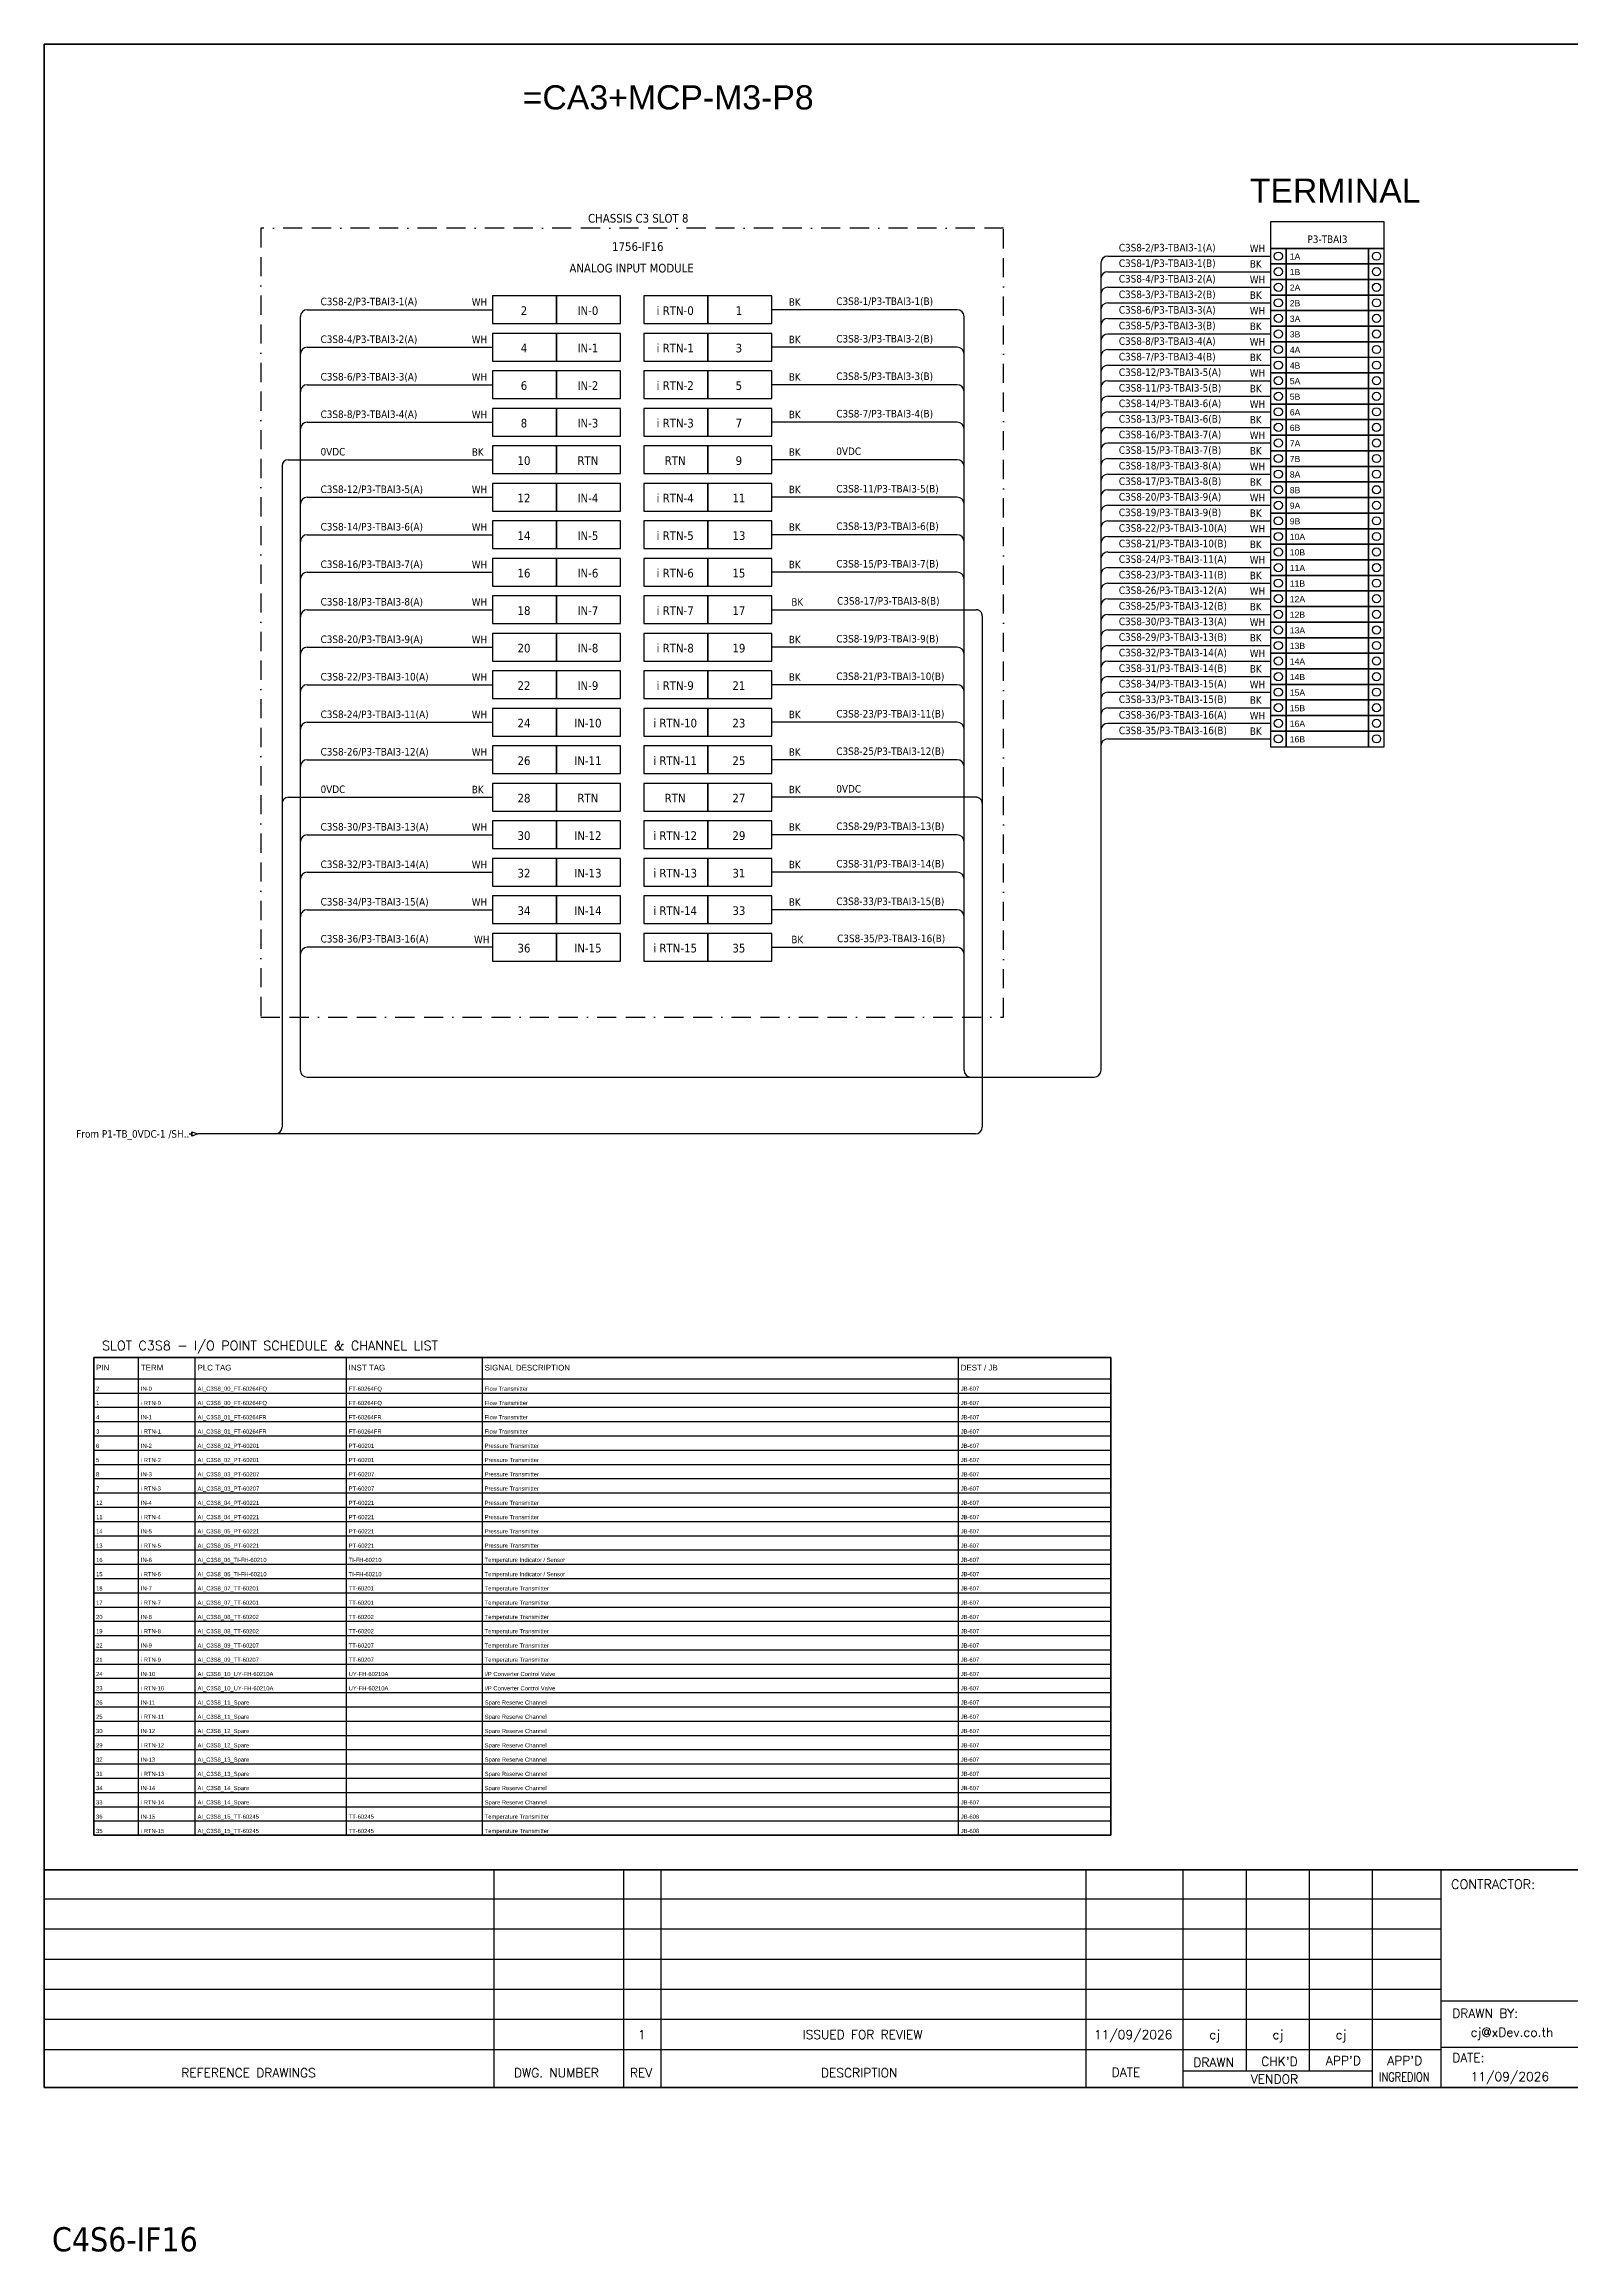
# Model space of a CAD drawing. Header units: millimetres. Extents: x 0 to 62600, y 0 to 14837.
# Drawn here: x 33546 to 35567, y 5791 to 8713 of the extents above; entities that cross this region are included whole.
import ezdxf
from ezdxf.enums import TextEntityAlignment as Align

# ---------------------------------------------------------------- set-up
doc = ezdxf.new("R2010")
doc.units = ezdxf.units.MM
doc.linetypes.add('BORDERX2', pattern=[88.9, 25.4, -12.7, 25.4, -12.7, 0, -12.7])
for name, color, linetype in [('GT_1', 9, 'Continuous'), ('HELPPOINT', 7, 'Continuous'), ('MEMBER', 7, 'Continuous'), ('VECTORS', 7, 'Continuous'), ('x01001-FrameArea', 2, 'BORDERX2')]:
    doc.layers.add(name, color=color, linetype=linetype)
doc.layers.add('IE-EQUIP', color=253, linetype='Continuous', lineweight=25)
doc.layers.add('IE-WIRE', color=7, linetype='Continuous', lineweight=25)
doc.styles.add('ROMANS', font='romans.shx', dxfattribs={"width": 0.85, "height": 25})
doc.styles.get("Standard").update_dxf_attribs({"font": 'arial.ttf'})
doc.styles.add('Tahoma', font='')
doc.styles.get('Tahoma').set_extended_font_data('Tahoma')

# ---------------------------------------------------------------- blocks, each defined once
blk = doc.blocks.new('xTermSingleLayer71')
at = {"color": 7, "ltscale": 25.4}
for points in [[(0, -537), (537, -537), (537, 0), (0, 0)], [(537, -537), (3378, -537), (3378, 0), (537, 0)], [(3378, -537), (3915, -537), (3915, 0), (3378, 0)]]:
    blk.add_lwpolyline(points, close=True, dxfattribs=at)
for centre in [(268, -268), (3647, -268)]:
    blk.add_circle(centre, 141, dxfattribs=at)
blk.add_attdef('TERMINAL_B', (661, -387), '', height=212)
blk = doc.blocks.new('xTerminal_fr_to')
at = {"layer": 'VECTORS', "color": 1, "true_color": 0xff0000}
for p, q in [((-11.3, 0), (-7.8, 0)), ((-7.8, 2.8), (0, 0)), ((-7.8, -2.8), (-7.8, 2.8)), ((-7.8, 2.8), (0, 0)), ((-7.8, 2.8), (-7.8, -2.8)), ((0, 0), (-7.8, -2.8)), ((0, 0), (-7.8, -2.8))]:
    blk.add_line(p, q, dxfattribs=at)

msp = doc.modelspace()

# ---------------------------------------------------------------- linework, layer by layer
at = {"ltscale": 25.4}
for p, q in [((34954.1, 8411.5), (35169.5, 8411.5)), ((34754.6, 8361.2), (34509.3, 8361.2)), ((34954.1, 8370.3), (35169.5, 8370.3)), ((34954.1, 8329.1), (35169.5, 8329.1)), ((34754.6, 8311.5), (34509.3, 8311.5)), ((34954.1, 8287.8), (35169.5, 8287.8)), ((34754.6, 8261.9), (34509.3, 8261.9)), ((34954.1, 8246.6), (35169.5, 8246.6)), ((34754.6, 8212.3), (34509.3, 8212.3)), ((34954.1, 8205.4), (35169.5, 8205.4)), ((33869.3, 8162.6), (34139.8, 8162.6)), ((34754.6, 8162.6), (34509.3, 8162.6)), ((34954.1, 8164.2), (35169.5, 8164.2)), ((34954.1, 8122.9), (35169.5, 8122.9)), ((34754.6, 8113), (34509.3, 8113)), ((34954.1, 8081.7), (35169.5, 8081.7)), ((34754.6, 8063.4), (34509.3, 8063.4)), ((34954.1, 8040.5), (35169.5, 8040.5)), ((34754.6, 8013.7), (34509.3, 8013.7)), ((34954.1, 7999.3), (35169.5, 7999.3)), ((34509.3, 7964.1), (34779.8, 7964.1)), ((34954.1, 7958), (35169.5, 7958)), ((34754.6, 7914.5), (34509.3, 7914.5)), ((34954.1, 7916.8), (35169.5, 7916.8)), ((34754.6, 7864.8), (34509.3, 7864.8)), ((34954.1, 7875.6), (35169.5, 7875.6)), ((34954.1, 7834.4), (35169.5, 7834.4)), ((34754.6, 7815.2), (34509.3, 7815.2)), ((34954.1, 7793.2), (35169.5, 7793.2)), ((34754.6, 7765.6), (34509.3, 7765.6)), ((33869.3, 7715.9), (34139.8, 7715.9)), ((34779.8, 7715.9), (34509.3, 7715.9)), ((34754.6, 7666.3), (34509.3, 7666.3)), ((34754.6, 7616.7), (34509.3, 7616.7)), ((34754.6, 7567.1), (34509.3, 7567.1)), ((34509.3, 7517.4), (34754.6, 7517.4))]:
    msp.add_line(p, q, dxfattribs=at)
at = {"color": 7}
for p, q in [((33671.4, 6342.2), (33671.4, 6974.3)), ((33746.4, 6342.2), (33746.4, 6974.3)), ((33946.4, 6342.2), (33946.4, 6974.3)), ((34126.4, 6342.2), (34126.4, 6974.3)), ((34756.4, 6342.2), (34756.4, 6974.3)), ((33612.1, 6946.3), (34957.9, 6946.3))]:
    msp.add_line(p, q, dxfattribs=at)
at = {"color": 8}
for p, q in [((33612.1, 6927.5), (34957.9, 6927.5)), ((33612.1, 6908.6), (34957.9, 6908.6)), ((33612.1, 6889.7), (34957.9, 6889.7)), ((33612.1, 6870.8), (34957.9, 6870.8)), ((33612.1, 6851.9), (34957.9, 6851.9)), ((33612.1, 6833.1), (34957.9, 6833.1)), ((33612.1, 6814.2), (34957.9, 6814.2)), ((33612.1, 6795.3), (34957.9, 6795.3)), ((33612.1, 6776.4), (34957.9, 6776.4)), ((33612.1, 6757.5), (34957.9, 6757.5)), ((33612.1, 6738.7), (34957.9, 6738.7)), ((33612.1, 6719.8), (34957.9, 6719.8)), ((33612.1, 6700.9), (34957.9, 6700.9)), ((33612.1, 6682), (34957.9, 6682)), ((33612.1, 6663.2), (34957.9, 6663.2)), ((33612.1, 6644.3), (34957.9, 6644.3)), ((33612.1, 6625.4), (34957.9, 6625.4)), ((33612.1, 6606.5), (34957.9, 6606.5)), ((33612.1, 6587.6), (34957.9, 6587.6)), ((33612.1, 6568.8), (34957.9, 6568.8)), ((33612.1, 6549.9), (34957.9, 6549.9)), ((33612.1, 6531), (34957.9, 6531)), ((33612.1, 6512.1), (34957.9, 6512.1)), ((33612.1, 6493.3), (34957.9, 6493.3)), ((33612.1, 6474.4), (34957.9, 6474.4)), ((33612.1, 6455.5), (34957.9, 6455.5)), ((33612.1, 6436.6), (34957.9, 6436.6)), ((33612.1, 6417.7), (34957.9, 6417.7)), ((33612.1, 6398.9), (34957.9, 6398.9)), ((33612.1, 6380), (34957.9, 6380)), ((33612.1, 6361.1), (34957.9, 6361.1))]:
    msp.add_line(p, q, dxfattribs=at)
at = {"color": 4, "ltscale": 25.4}
msp.add_lwpolyline([(35169.5, 8442.4), (35319.8, 8442.4), (35319.8, 8477.6), (35169.5, 8477.6)], close=True, dxfattribs=at)
msp.add_lwpolyline([(33612.1, 6974.3), (34957.9, 6974.3), (34957.9, 6342.2), (33612.1, 6342.2)], close=True)
at = {"color": 7}
msp.add_lwpolyline([(33612.1, 6342.2), (34957.9, 6342.2), (34957.9, 6974.3), (33612.1, 6974.3), (33612.1, 6342.2)], dxfattribs=at)
at = {"ltscale": 25.4}
for centre, radius, start, end in [((34954.1, 8402.4), 9.14, 90, 180), ((34754.6, 8352), 9.17, 0, 90), ((34954.1, 8361.1), 9.14, 90, 180), ((34954.1, 8319.9), 9.14, 90, 180), ((34754.6, 8302.4), 9.17, 0, 90), ((34954.1, 8278.7), 9.14, 90, 180), ((34754.6, 8252.7), 9.17, 0, 90), ((34954.1, 8237.5), 9.14, 90, 180), ((34754.6, 8203.1), 9.17, 0, 90), ((34954.1, 8196.3), 9.14, 90, 180), ((34754.6, 8153.5), 9.17, 0, 90), ((34954.1, 8155), 9.14, 90, 180), ((34954.1, 8113.8), 9.14, 90, 180), ((34754.6, 8103.8), 9.17, 0, 90), ((34954.1, 8072.6), 9.14, 90, 180), ((34754.6, 8054.2), 9.17, 0, 90), ((34954.1, 8031.4), 9.14, 90, 180), ((34754.6, 8004.6), 9.17, 0, 90), ((34954.1, 7990.1), 9.14, 90, 180), ((34954.1, 7948.9), 9.14, 90, 180), ((34754.6, 7905.3), 9.17, 0, 90), ((34954.1, 7907.7), 9.14, 90, 180), ((34754.6, 7855.7), 9.17, 0, 90), ((34954.1, 7866.5), 9.14, 90, 180), ((34954.1, 7825.2), 9.14, 90, 180), ((34754.6, 7806), 9.17, 0, 90), ((34954.1, 7784), 9.14, 90, 180), ((34754.6, 7756.4), 9.17, 0, 90), ((34754.6, 7657.1), 9.17, 0, 90), ((34754.6, 7607.5), 9.17, 0, 90), ((34754.6, 7557.9), 9.17, 0, 90), ((34754.6, 7508.2), 9.17, 0, 90)]:
    msp.add_arc(centre, radius, start, end, dxfattribs=at)
at = {"layer": 'GT_1', "color": 4}
for p, q in [((34141.8, 6008.4), (34141.8, 6296.6)), ((34313.7, 6008.4), (34313.7, 6296.6)), ((34362.9, 6008.4), (34362.9, 6296.6)), ((34925.5, 6008.4), (34925.5, 6296.6)), ((35053.8, 6008.4), (35053.8, 6296.6)), ((35137.4, 6030.2), (35137.4, 6296.6)), ((35220.9, 6030.3), (35220.9, 6296.6)), ((35304.2, 6008.4), (35304.2, 6296.6)), ((35395.2, 6008.4), (35395.2, 6296.6)), ((35395.2, 6257.7), (33546.4, 6257.7)), ((35395.2, 6217.9), (33546.4, 6217.9)), ((35395.2, 6178), (33546.4, 6178)), ((35395.2, 6138.1), (33546.4, 6138.1)), ((36182.2, 6122.8), (35395.2, 6122.8)), ((35395.2, 6098.2), (33546.4, 6098.2)), ((35395.1, 6058.2), (33546.4, 6058.2)), ((36182.2, 6061.3), (35395.2, 6061.3)), ((35304.2, 6030.2), (35053.8, 6030.2))]:
    msp.add_line(p, q, dxfattribs=at)
at = {"layer": 'HELPPOINT', "color": 4, "lineweight": 35}
for p, q in [((33546.4, 6008.4), (33546.4, 8712.6)), ((33546.4, 8712.6), (37439.7, 8712.6)), ((33546.4, 6008.4), (33546.4, 8712.6)), ((33546.4, 8712.6), (37439.7, 8712.6)), ((37439.7, 6008.4), (33546.4, 6008.4)), ((37439.7, 6008.4), (33546.4, 6008.4))]:
    msp.add_line(p, q, dxfattribs=at)
at = {"layer": 'IE-EQUIP', "linetype": 'Continuous', "ltscale": 25.4}
for points in [[(34139.8, 8342.8), (34224.5, 8342.8), (34224.5, 8379.5), (34139.8, 8379.5)], [(34224.5, 8342.8), (34309.1, 8342.8), (34309.1, 8379.5), (34224.5, 8379.5)], [(34340, 8342.8), (34424.6, 8342.8), (34424.6, 8379.5), (34340, 8379.5)], [(34424.6, 8342.8), (34509.3, 8342.8), (34509.3, 8379.5), (34424.6, 8379.5)], [(34139.8, 8293.2), (34224.5, 8293.2), (34224.5, 8329.9), (34139.8, 8329.9)], [(34224.5, 8293.2), (34309.1, 8293.2), (34309.1, 8329.9), (34224.5, 8329.9)], [(34340, 8293.2), (34424.6, 8293.2), (34424.6, 8329.9), (34340, 8329.9)], [(34424.6, 8293.2), (34509.3, 8293.2), (34509.3, 8329.9), (34424.6, 8329.9)], [(34139.8, 8243.6), (34224.5, 8243.6), (34224.5, 8280.3), (34139.8, 8280.3)], [(34224.5, 8243.6), (34309.1, 8243.6), (34309.1, 8280.3), (34224.5, 8280.3)], [(34340, 8243.6), (34424.6, 8243.6), (34424.6, 8280.3), (34340, 8280.3)], [(34424.6, 8243.6), (34509.3, 8243.6), (34509.3, 8280.3), (34424.6, 8280.3)], [(34139.8, 8193.9), (34224.5, 8193.9), (34224.5, 8230.6), (34139.8, 8230.6)], [(34224.5, 8193.9), (34309.1, 8193.9), (34309.1, 8230.6), (34224.5, 8230.6)], [(34340, 8193.9), (34424.6, 8193.9), (34424.6, 8230.6), (34340, 8230.6)], [(34424.6, 8193.9), (34509.3, 8193.9), (34509.3, 8230.6), (34424.6, 8230.6)], [(34139.8, 8144.3), (34224.5, 8144.3), (34224.5, 8181), (34139.8, 8181)], [(34224.5, 8144.3), (34309.1, 8144.3), (34309.1, 8181), (34224.5, 8181)], [(34340, 8144.3), (34424.6, 8144.3), (34424.6, 8181), (34340, 8181)], [(34424.6, 8144.3), (34509.3, 8144.3), (34509.3, 8181), (34424.6, 8181)], [(34139.8, 8094.7), (34224.5, 8094.7), (34224.5, 8131.4), (34139.8, 8131.4)], [(34224.5, 8094.7), (34309.1, 8094.7), (34309.1, 8131.4), (34224.5, 8131.4)], [(34340, 8094.7), (34424.6, 8094.7), (34424.6, 8131.4), (34340, 8131.4)], [(34424.6, 8094.7), (34509.3, 8094.7), (34509.3, 8131.4), (34424.6, 8131.4)], [(34139.8, 8045), (34224.5, 8045), (34224.5, 8081.7), (34139.8, 8081.7)], [(34224.5, 8045), (34309.1, 8045), (34309.1, 8081.7), (34224.5, 8081.7)], [(34340, 8045), (34424.6, 8045), (34424.6, 8081.7), (34340, 8081.7)], [(34424.6, 8045), (34509.3, 8045), (34509.3, 8081.7), (34424.6, 8081.7)], [(34139.8, 7995.4), (34224.5, 7995.4), (34224.5, 8032.1), (34139.8, 8032.1)], [(34224.5, 7995.4), (34309.1, 7995.4), (34309.1, 8032.1), (34224.5, 8032.1)], [(34340, 7995.4), (34424.6, 7995.4), (34424.6, 8032.1), (34340, 8032.1)], [(34424.6, 7995.4), (34509.3, 7995.4), (34509.3, 8032.1), (34424.6, 8032.1)], [(34139.8, 7945.8), (34224.5, 7945.8), (34224.5, 7982.5), (34139.8, 7982.5)], [(34224.5, 7945.8), (34309.1, 7945.8), (34309.1, 7982.5), (34224.5, 7982.5)], [(34340, 7945.8), (34424.6, 7945.8), (34424.6, 7982.5), (34340, 7982.5)], [(34424.6, 7945.8), (34509.3, 7945.8), (34509.3, 7982.5), (34424.6, 7982.5)], [(34139.8, 7896.1), (34224.5, 7896.1), (34224.5, 7932.8), (34139.8, 7932.8)], [(34224.5, 7896.1), (34309.1, 7896.1), (34309.1, 7932.8), (34224.5, 7932.8)], [(34340, 7896.1), (34424.6, 7896.1), (34424.6, 7932.8), (34340, 7932.8)], [(34424.6, 7896.1), (34509.3, 7896.1), (34509.3, 7932.8), (34424.6, 7932.8)], [(34139.8, 7846.5), (34224.5, 7846.5), (34224.5, 7883.2), (34139.8, 7883.2)], [(34224.5, 7846.5), (34309.1, 7846.5), (34309.1, 7883.2), (34224.5, 7883.2)], [(34340, 7846.5), (34424.6, 7846.5), (34424.6, 7883.2), (34340, 7883.2)], [(34424.6, 7846.5), (34509.3, 7846.5), (34509.3, 7883.2), (34424.6, 7883.2)], [(34139.8, 7796.9), (34224.5, 7796.9), (34224.5, 7833.6), (34139.8, 7833.6)], [(34224.5, 7796.9), (34309.1, 7796.9), (34309.1, 7833.6), (34224.5, 7833.6)], [(34340, 7796.9), (34424.6, 7796.9), (34424.6, 7833.6), (34340, 7833.6)], [(34424.6, 7796.9), (34509.3, 7796.9), (34509.3, 7833.6), (34424.6, 7833.6)], [(34139.8, 7747.2), (34224.5, 7747.2), (34224.5, 7783.9), (34139.8, 7783.9)], [(34224.5, 7747.2), (34309.1, 7747.2), (34309.1, 7783.9), (34224.5, 7783.9)], [(34340, 7747.2), (34424.6, 7747.2), (34424.6, 7783.9), (34340, 7783.9)], [(34424.6, 7747.2), (34509.3, 7747.2), (34509.3, 7783.9), (34424.6, 7783.9)], [(34139.8, 7697.6), (34224.5, 7697.6), (34224.5, 7734.3), (34139.8, 7734.3)], [(34224.5, 7697.6), (34309.1, 7697.6), (34309.1, 7734.3), (34224.5, 7734.3)], [(34340, 7697.6), (34424.6, 7697.6), (34424.6, 7734.3), (34340, 7734.3)], [(34424.6, 7697.6), (34509.3, 7697.6), (34509.3, 7734.3), (34424.6, 7734.3)], [(34139.8, 7648), (34224.5, 7648), (34224.5, 7684.7), (34139.8, 7684.7)], [(34224.5, 7648), (34309.1, 7648), (34309.1, 7684.7), (34224.5, 7684.7)], [(34340, 7648), (34424.6, 7648), (34424.6, 7684.7), (34340, 7684.7)], [(34424.6, 7648), (34509.3, 7648), (34509.3, 7684.7), (34424.6, 7684.7)], [(34139.8, 7598.3), (34224.5, 7598.3), (34224.5, 7635), (34139.8, 7635)], [(34224.5, 7598.3), (34309.1, 7598.3), (34309.1, 7635), (34224.5, 7635)], [(34340, 7598.3), (34424.6, 7598.3), (34424.6, 7635), (34340, 7635)], [(34424.6, 7598.3), (34509.3, 7598.3), (34509.3, 7635), (34424.6, 7635)], [(34139.8, 7548.7), (34224.5, 7548.7), (34224.5, 7585.4), (34139.8, 7585.4)], [(34224.5, 7548.7), (34309.1, 7548.7), (34309.1, 7585.4), (34224.5, 7585.4)], [(34340, 7548.7), (34424.6, 7548.7), (34424.6, 7585.4), (34340, 7585.4)], [(34424.6, 7548.7), (34509.3, 7548.7), (34509.3, 7585.4), (34424.6, 7585.4)], [(34139.8, 7499.1), (34224.5, 7499.1), (34224.5, 7535.8), (34139.8, 7535.8)], [(34224.5, 7499.1), (34309.1, 7499.1), (34309.1, 7535.8), (34224.5, 7535.8)], [(34340, 7499.1), (34424.6, 7499.1), (34424.6, 7535.8), (34340, 7535.8)], [(34424.6, 7499.1), (34509.3, 7499.1), (34509.3, 7535.8), (34424.6, 7535.8)]]:
    msp.add_lwpolyline(points, close=True, dxfattribs=at)
at = {"layer": 'IE-WIRE', "color": 4, "ltscale": 25.4}
for p, q in [((34945, 8423), (34945, 7354.6)), ((34954.1, 8432.1), (35169.5, 8432.1)), ((34954.1, 8390.9), (35169.5, 8390.9)), ((33894.6, 8361.2), (34139.8, 8361.2)), ((33885.4, 8352), (33885.4, 7354.6)), ((34763.7, 8352), (34763.7, 7354.6)), ((34954.1, 8349.7), (35169.5, 8349.7)), ((33894.6, 8311.5), (34139.8, 8311.5)), ((34954.1, 8308.4), (35169.5, 8308.4)), ((33894.6, 8261.9), (34139.8, 8261.9)), ((34954.1, 8267.2), (35169.5, 8267.2)), ((33894.6, 8212.3), (34139.8, 8212.3)), ((34954.1, 8226), (35169.5, 8226)), ((34954.1, 8184.8), (35169.5, 8184.8)), ((34954.1, 8143.6), (35169.5, 8143.6)), ((33894.6, 8113), (34139.8, 8113)), ((34954.1, 8102.3), (35169.5, 8102.3)), ((33894.6, 8063.4), (34139.8, 8063.4)), ((34954.1, 8061.1), (35169.5, 8061.1)), ((33894.6, 8013.7), (34139.8, 8013.7)), ((34954.1, 8019.9), (35169.5, 8019.9)), ((34954.1, 7978.7), (35169.5, 7978.7)), ((33894.6, 7964.1), (34139.8, 7964.1)), ((34954.1, 7937.4), (35169.5, 7937.4)), ((33894.6, 7914.5), (34139.8, 7914.5)), ((34954.1, 7896.2), (35169.5, 7896.2)), ((33894.6, 7864.8), (34139.8, 7864.8)), ((34954.1, 7855), (35169.5, 7855)), ((33894.6, 7815.2), (34139.8, 7815.2)), ((34954.1, 7813.8), (35169.5, 7813.8)), ((33894.6, 7765.6), (34139.8, 7765.6)), ((33894.6, 7666.3), (34139.8, 7666.3)), ((33894.6, 7616.7), (34139.8, 7616.7)), ((33894.6, 7567.1), (34139.8, 7567.1)), ((34139.8, 7517.4), (33894.6, 7517.4))]:
    msp.add_line(p, q, dxfattribs=at)
at = {"layer": 'IE-WIRE', "color": 7, "ltscale": 25.4}
for p, q in [((33861.3, 8154.6), (33861.3, 7279.4)), ((34787.8, 7956.1), (34787.8, 7279.4)), ((34778.9, 7270.4), (33749.8, 7270.4))]:
    msp.add_line(p, q, dxfattribs=at)
at = {"layer": 'IE-WIRE', "color": 4}
msp.add_line((33894.5, 7345.4), (34935.9, 7345.4), dxfattribs=at)
at = {"layer": 'IE-WIRE', "color": 4, "ltscale": 25.4}
for centre, radius in [((34954.1, 8423), 9.14), ((34954.1, 8381.8), 9.14), ((33894.6, 8352), 9.17), ((34954.1, 8340.5), 9.14), ((33894.6, 8302.4), 9.17), ((34954.1, 8299.3), 9.14), ((33894.6, 8252.7), 9.17), ((34954.1, 8258.1), 9.14), ((33894.6, 8203.1), 9.17), ((34954.1, 8216.9), 9.14), ((34954.1, 8175.6), 9.14), ((34954.1, 8134.4), 9.14), ((33894.6, 8103.8), 9.17), ((34954.1, 8093.2), 9.14), ((33894.6, 8054.2), 9.17), ((34954.1, 8052), 9.14), ((33894.6, 8004.6), 9.17), ((34954.1, 8010.7), 9.14), ((34954.1, 7969.5), 9.14), ((33894.6, 7954.9), 9.17), ((34954.1, 7928.3), 9.14), ((33894.6, 7905.3), 9.17), ((34954.1, 7887.1), 9.14), ((33894.6, 7855.7), 9.17), ((34954.1, 7845.9), 9.14), ((33894.6, 7806), 9.17), ((34954.1, 7804.6), 9.14), ((33894.6, 7756.4), 9.17), ((33894.6, 7657.1), 9.17), ((33894.6, 7607.5), 9.17), ((33894.6, 7557.9), 9.17), ((33894.6, 7508.2), 9.17)]:
    msp.add_arc(centre, radius, 90, 180, dxfattribs=at)
at = {"layer": 'IE-WIRE', "ltscale": 25.4}
for centre in [(33869.3, 8154.6), (33869.3, 7707.9)]:
    msp.add_arc(centre, 8, 90, 180, dxfattribs=at)
at = {"layer": 'IE-WIRE', "color": 4}
for centre, start, end in [((33894.5, 7354.6), 180, 270), ((34772.9, 7354.6), 180, 270), ((34935.9, 7354.6), 270, 0)]:
    msp.add_arc(centre, 9.14, start, end, dxfattribs=at)
at = {"layer": 'IE-WIRE', "color": 7, "ltscale": 25.4}
for centre in [(33852.3, 7279.4), (34778.9, 7279.4), (34778.9, 7279.4)]:
    msp.add_arc(centre, 8.96, 270, 0, dxfattribs=at)
at = {"layer": 'MEMBER', "color": 4, "lineweight": 35}
msp.add_line((33546.4, 6296.6), (37439.7, 6296.6), dxfattribs=at)
msp.add_line((33546.4, 6296.6), (37439.7, 6296.6), dxfattribs=at)
at = {"layer": 'x01001-FrameArea'}
msp.add_lwpolyline([(33833.1, 7425.1), (34816.1, 7425.1), (34816.1, 8468.9), (33833.1, 8468.9)], close=True, dxfattribs=at)
at = {"layer": 'x01001-FrameArea', "ltscale": 25.4}
for centre in [(34779.8, 7956.1), (34779.8, 7707.9)]:
    msp.add_arc(centre, 8, 0, 90, dxfattribs=at)

# ---------------------------------------------------------------- block references
at = {"xscale": 0.0384, "yscale": 0.0384, "zscale": 0.0384}
for p, values in [((35169.5, 8442.4), {'TERMINAL_B': '1A'}), ((35169.5, 8421.8), {'TERMINAL_B': '1B'}), ((35169.5, 8401.2), {'TERMINAL_B': '2A'}), ((35169.5, 8380.6), {'TERMINAL_B': '2B'}), ((35169.5, 8360), {'TERMINAL_B': '3A'}), ((35169.5, 8339.4), {'TERMINAL_B': '3B'}), ((35169.5, 8318.8), {'TERMINAL_B': '4A'}), ((35169.5, 8298.1), {'TERMINAL_B': '4B'}), ((35169.5, 8277.5), {'TERMINAL_B': '5A'}), ((35169.5, 8256.9), {'TERMINAL_B': '5B'}), ((35169.5, 8236.3), {'TERMINAL_B': '6A'}), ((35169.5, 8215.7), {'TERMINAL_B': '6B'}), ((35169.5, 8195.1), {'TERMINAL_B': '7A'}), ((35169.5, 8174.5), {'TERMINAL_B': '7B'}), ((35169.5, 8153.9), {'TERMINAL_B': '8A'}), ((35169.5, 8133.2), {'TERMINAL_B': '8B'}), ((35169.5, 8112.6), {'TERMINAL_B': '9A'}), ((35169.5, 8092), {'TERMINAL_B': '9B'}), ((35169.5, 8071.4), {'TERMINAL_B': '10A'}), ((35169.5, 8050.8), {'TERMINAL_B': '10B'}), ((35169.5, 8030.2), {'TERMINAL_B': '11A'}), ((35169.5, 8009.6), {'TERMINAL_B': '11B'}), ((35169.5, 7989), {'TERMINAL_B': '12A'}), ((35169.5, 7968.4), {'TERMINAL_B': '12B'}), ((35169.5, 7947.7), {'TERMINAL_B': '13A'}), ((35169.5, 7927.1), {'TERMINAL_B': '13B'}), ((35169.5, 7906.5), {'TERMINAL_B': '14A'}), ((35169.5, 7885.9), {'TERMINAL_B': '14B'}), ((35169.5, 7865.3), {'TERMINAL_B': '15A'}), ((35169.5, 7844.7), {'TERMINAL_B': '15B'}), ((35169.5, 7824.1), {'TERMINAL_B': '16A'}), ((35169.5, 7803.5), {'TERMINAL_B': '16B'})]:
    msp.add_blockref('xTermSingleLayer71', p, dxfattribs=at).add_auto_attribs(values)
msp.add_blockref('xTerminal_fr_to', (33749.8, 7270.4))

# ---------------------------------------------------------------- texts
at = {"color": 2}
for s, p in [('=CA3+MCP-M3-P8', (34179.7, 8626.2)), ('TERMINAL', (35141.9, 8502.8))]:
    msp.add_text(s, height=32, dxfattribs=at).set_placement(p)
at = {"color": 2, "style": 'Tahoma'}
for s, height, p in [('CHASSIS C3 SLOT 8', 11.441, (34332.6, 8482.2)), ('1756-IF16', 11.44, (34332, 8444.8)), ('ANALOG INPUT MODULE', 11.441, (34323.8, 8416.2)), ('2', 11.4, (34181.4, 8360)), ('IN-0', 11.44, (34266, 8360)), ('i RTN-0', 11.44, (34381.5, 8360)), ('1', 11.4, (34465.8, 8360)), ('4', 11.4, (34181.4, 8310.4)), ('IN-1', 11.44, (34266, 8310.4)), ('i RTN-1', 11.44, (34381.5, 8310.4)), ('3', 11.4, (34465.8, 8310.4)), ('6', 11.4, (34181.4, 8260.8)), ('IN-2', 11.44, (34266, 8260.8)), ('i RTN-2', 11.44, (34381.5, 8260.8)), ('5', 11.4, (34465.8, 8260.8)), ('8', 11.4, (34181.4, 8211.1)), ('IN-3', 11.44, (34266, 8211.1)), ('i RTN-3', 11.44, (34381.5, 8211.1)), ('7', 11.4, (34465.8, 8211.1)), ('10', 11.44, (34181.4, 8161.5)), ('RTN', 11.44, (34266, 8161.5)), ('RTN', 11.44, (34381.5, 8161.5)), ('9', 11.4, (34465.8, 8161.5)), ('12', 11.44, (34181.4, 8111.9)), ('IN-4', 11.44, (34266, 8111.9)), ('i RTN-4', 11.44, (34381.5, 8111.9)), ('11', 11.44, (34465.8, 8111.9)), ('14', 11.44, (34181.4, 8062.2)), ('IN-5', 11.44, (34266, 8062.2)), ('i RTN-5', 11.44, (34381.5, 8062.2)), ('13', 11.44, (34465.8, 8062.2)), ('16', 11.44, (34181.4, 8012.6)), ('IN-6', 11.44, (34266, 8012.6)), ('i RTN-6', 11.44, (34381.5, 8012.6)), ('15', 11.44, (34465.8, 8012.6)), ('18', 11.44, (34181.4, 7963)), ('IN-7', 11.44, (34266, 7963)), ('i RTN-7', 11.44, (34381.5, 7963)), ('17', 11.44, (34465.8, 7963)), ('20', 11.44, (34181.4, 7913.3)), ('IN-8', 11.44, (34266, 7913.3)), ('i RTN-8', 11.44, (34381.5, 7913.3)), ('19', 11.44, (34465.8, 7913.3)), ('22', 11.44, (34181.4, 7863.7)), ('IN-9', 11.44, (34266, 7863.7)), ('i RTN-9', 11.44, (34381.5, 7863.7)), ('21', 11.44, (34465.8, 7863.7)), ('24', 11.44, (34181.4, 7814.1)), ('IN-10', 11.44, (34266, 7814.1)), ('i RTN-10', 11.44, (34381.5, 7814.1)), ('23', 11.44, (34465.8, 7814.1)), ('26', 11.44, (34181.4, 7764.4)), ('IN-11', 11.44, (34266, 7764.4)), ('i RTN-11', 11.44, (34381.5, 7764.4)), ('25', 11.44, (34465.8, 7764.4)), ('28', 11.44, (34181.4, 7714.8)), ('RTN', 11.44, (34266, 7714.8)), ('RTN', 11.44, (34381.5, 7714.8)), ('27', 11.44, (34465.8, 7714.8)), ('30', 11.44, (34181.4, 7665.2)), ('IN-12', 11.44, (34266, 7665.2)), ('i RTN-12', 11.44, (34381.5, 7665.2)), ('29', 11.44, (34465.8, 7665.2)), ('32', 11.44, (34181.4, 7615.5)), ('IN-13', 11.44, (34266, 7615.5)), ('i RTN-13', 11.44, (34381.5, 7615.5)), ('31', 11.44, (34465.8, 7615.5)), ('34', 11.44, (34181.4, 7565.9)), ('IN-14', 11.44, (34266, 7565.9)), ('i RTN-14', 11.44, (34381.5, 7565.9)), ('33', 11.44, (34465.8, 7565.9)), ('36', 11.44, (34181.4, 7516.3)), ('IN-15', 11.44, (34266, 7516.3)), ('i RTN-15', 11.44, (34381.5, 7516.3)), ('35', 11.44, (34465.8, 7516.3))]:
    msp.add_text(s, height=height, dxfattribs=at).set_placement(p, align=Align.MIDDLE_CENTER)
at = {"color": 4, "style": 'Tahoma'}
for s, height, p in [('C3S8-2/P3-TBAI3-1(A)', 9.949, (34968.6, 8438.4)), ('WH', 9.95, (35141.9, 8437.4)), ('C3S8-4/P3-TBAI3-2(A)', 9.949, (34968.6, 8397.2)), ('WH', 9.95, (35141.9, 8396.1)), ('C3S8-2/P3-TBAI3-1(A)', 9.949, (33912.2, 8367.1)), ('WH', 9.95, (34112.3, 8366.4)), ('C3S8-6/P3-TBAI3-3(A)', 9.949, (34968.6, 8356)), ('WH', 9.95, (35141.9, 8354.9)), ('C3S8-4/P3-TBAI3-2(A)', 9.949, (33912.2, 8317.2)), ('WH', 9.95, (34112.3, 8316.8)), ('C3S8-8/P3-TBAI3-4(A)', 9.949, (34968.6, 8314.7)), ('WH', 9.95, (35141.9, 8313.7)), ('C3S8-6/P3-TBAI3-3(A)', 9.949, (33912.2, 8267.5)), ('WH', 9.95, (34112.3, 8267.2)), ('C3S8-12/P3-TBAI3-5(A)', 9.949, (34968.6, 8273.5)), ('WH', 9.95, (35141.9, 8272.5)), ('C3S8-14/P3-TBAI3-6(A)', 9.949, (34968.6, 8232.3)), ('WH', 9.95, (35141.9, 8231.3)), ('C3S8-8/P3-TBAI3-4(A)', 9.949, (33912.2, 8217.9)), ('WH', 9.95, (34112.3, 8217.5)), ('C3S8-16/P3-TBAI3-7(A)', 9.949, (34968.6, 8191.1)), ('WH', 9.95, (35141.9, 8190)), ('C3S8-18/P3-TBAI3-8(A)', 9.949, (34968.6, 8149.8)), ('WH', 9.95, (35141.9, 8148.8)), ('C3S8-12/P3-TBAI3-5(A)', 9.949, (33912.2, 8118.6)), ('WH', 9.95, (34112.3, 8118.3)), ('C3S8-20/P3-TBAI3-9(A)', 9.949, (34968.6, 8108.6)), ('WH', 9.95, (35141.9, 8107.6)), ('C3S8-14/P3-TBAI3-6(A)', 9.949, (33912.2, 8069)), ('WH', 9.95, (34112.3, 8068.6)), ('C3S8-22/P3-TBAI3-10(A)', 9.949, (34968.6, 8067.4)), ('WH', 9.95, (35141.9, 8066.4)), ('C3S8-24/P3-TBAI3-11(A)', 9.949, (34968.6, 8026.2)), ('WH', 9.95, (35141.9, 8025.1)), ('C3S8-16/P3-TBAI3-7(A)', 9.949, (33912.2, 8019.4)), ('WH', 9.95, (34112.3, 8019)), ('C3S8-18/P3-TBAI3-8(A)', 9.949, (33912.2, 7969.7)), ('WH', 9.95, (34112.3, 7969.4)), ('C3S8-26/P3-TBAI3-12(A)', 9.949, (34968.6, 7984.9)), ('WH', 9.95, (35141.9, 7983.9)), ('C3S8-30/P3-TBAI3-13(A)', 9.949, (34968.6, 7943.7)), ('WH', 9.95, (35141.9, 7942.7)), ('C3S8-20/P3-TBAI3-9(A)', 9.949, (33912.2, 7920.1)), ('WH', 9.95, (34112.3, 7919.7)), ('C3S8-32/P3-TBAI3-14(A)', 9.949, (34968.6, 7902.5)), ('WH', 9.95, (35141.9, 7901.5)), ('C3S8-22/P3-TBAI3-10(A)', 9.949, (33912.2, 7870.5)), ('WH', 9.95, (34112.3, 7870.1)), ('C3S8-34/P3-TBAI3-15(A)', 9.949, (34968.6, 7861.3)), ('WH', 9.95, (35141.9, 7860.2)), ('C3S8-24/P3-TBAI3-11(A)', 9.949, (33912.2, 7820.8)), ('WH', 9.95, (34112.3, 7820.5)), ('C3S8-36/P3-TBAI3-16(A)', 9.949, (34968.6, 7820.1)), ('WH', 9.95, (35141.9, 7819)), ('C3S8-26/P3-TBAI3-12(A)', 9.949, (33912.2, 7771.2)), ('WH', 9.95, (34112.3, 7770.8)), ('C3S8-30/P3-TBAI3-13(A)', 9.949, (33912.2, 7671.9)), ('WH', 9.95, (34112.3, 7671.6)), ('C3S8-32/P3-TBAI3-14(A)', 9.949, (33912.2, 7622.3)), ('WH', 9.95, (34112.3, 7621.9)), ('C3S8-34/P3-TBAI3-15(A)', 9.949, (33912.2, 7572.7)), ('WH', 9.95, (34112.3, 7572.3)), ('C3S8-36/P3-TBAI3-16(A)', 9.949, (33912.2, 7523.7)), ('WH', 9.95, (34115.3, 7522.7))]:
    msp.add_text(s, height=height, dxfattribs=at).set_placement(p)
msp.add_text('P3-TBAI3', height=9.95, dxfattribs=at).set_placement((35244.7, 8454.5), align=Align.MIDDLE_CENTER)
at = {"style": 'Tahoma'}
for s, height, p in [('C3S8-1/P3-TBAI3-1(B)', 9.949, (34968.6, 8417.8)), ('BK', 9.95, (35141.9, 8416.8)), ('C3S8-3/P3-TBAI3-2(B)', 9.949, (34968.6, 8376.6)), ('BK', 9.95, (35141.9, 8375.5)), ('BK', 9.95, (34531.8, 8366.4)), ('C3S8-1/P3-TBAI3-1(B)', 9.949, (34594.7, 8367.5)), ('C3S8-3/P3-TBAI3-2(B)', 9.949, (34594.7, 8317.8)), ('C3S8-5/P3-TBAI3-3(B)', 9.949, (34968.6, 8335.3)), ('BK', 9.95, (35141.9, 8334.3)), ('BK', 9.95, (34531.8, 8316.8)), ('C3S8-7/P3-TBAI3-4(B)', 9.949, (34968.6, 8294.1)), ('BK', 9.95, (35141.9, 8293.1)), ('BK', 9.95, (34531.8, 8267.2)), ('C3S8-5/P3-TBAI3-3(B)', 9.949, (34594.7, 8268.2)), ('C3S8-11/P3-TBAI3-5(B)', 9.949, (34968.6, 8252.9)), ('BK', 9.95, (35141.9, 8251.9)), ('BK', 9.95, (34531.8, 8217.5)), ('C3S8-7/P3-TBAI3-4(B)', 9.949, (34594.7, 8218.6)), ('C3S8-13/P3-TBAI3-6(B)', 9.949, (34968.6, 8211.7)), ('BK', 9.95, (35141.9, 8210.6)), ('0VDC', 9.95, (33912.2, 8168.3)), ('BK', 9.95, (34112.3, 8167.9)), ('BK', 9.95, (34531.8, 8167.9)), ('0VDC', 9.95, (34594.7, 8168.9)), ('C3S8-15/P3-TBAI3-7(B)', 9.949, (34968.6, 8170.5)), ('BK', 9.95, (35141.9, 8169.4)), ('BK', 9.95, (34531.8, 8118.3)), ('C3S8-11/P3-TBAI3-5(B)', 9.949, (34594.7, 8119.3)), ('C3S8-17/P3-TBAI3-8(B)', 9.949, (34968.6, 8129.2)), ('BK', 9.95, (35141.9, 8128.2)), ('C3S8-19/P3-TBAI3-9(B)', 9.949, (34968.6, 8088)), ('BK', 9.95, (35141.9, 8087)), ('BK', 9.95, (34531.8, 8068.6)), ('C3S8-13/P3-TBAI3-6(B)', 9.949, (34594.7, 8069.7)), ('C3S8-21/P3-TBAI3-10(B)', 9.949, (34968.6, 8046.8)), ('BK', 9.95, (35141.9, 8045.7)), ('BK', 9.95, (34531.8, 8019)), ('C3S8-15/P3-TBAI3-7(B)', 9.949, (34594.7, 8020)), ('C3S8-23/P3-TBAI3-11(B)', 9.949, (34968.6, 8005.6)), ('BK', 9.95, (35141.9, 8004.5)), ('BK', 9.95, (34535.2, 7969.4)), ('C3S8-17/P3-TBAI3-8(B)', 9.949, (34595.8, 7970.9)), ('C3S8-25/P3-TBAI3-12(B)', 9.949, (34968.6, 7964.3)), ('BK', 9.95, (35141.9, 7963.3)), ('BK', 9.95, (34531.8, 7919.7)), ('C3S8-19/P3-TBAI3-9(B)', 9.949, (34594.7, 7920.8)), ('C3S8-29/P3-TBAI3-13(B)', 9.949, (34968.6, 7923.1)), ('BK', 9.95, (35141.9, 7922.1)), ('C3S8-31/P3-TBAI3-14(B)', 9.949, (34968.6, 7881.9)), ('BK', 9.95, (35141.9, 7880.9)), ('BK', 9.95, (34531.8, 7870.1)), ('C3S8-21/P3-TBAI3-10(B)', 9.949, (34594.7, 7871.1)), ('BK', 9.95, (34531.8, 7820.5)), ('C3S8-23/P3-TBAI3-11(B)', 9.949, (34594.7, 7821.5)), ('C3S8-33/P3-TBAI3-15(B)', 9.949, (34968.6, 7840.7)), ('BK', 9.95, (35141.9, 7839.6)), ('C3S8-35/P3-TBAI3-16(B)', 9.949, (34968.6, 7799.4)), ('BK', 9.95, (35141.9, 7798.4)), ('BK', 9.95, (34531.8, 7770.8)), ('C3S8-25/P3-TBAI3-12(B)', 9.949, (34594.7, 7771.9)), ('0VDC', 9.95, (33912.2, 7721.6)), ('BK', 9.95, (34112.3, 7721.2)), ('BK', 9.95, (34531.8, 7721.2)), ('0VDC', 9.95, (34594.7, 7722.2)), ('BK', 9.95, (34531.8, 7671.6)), ('C3S8-29/P3-TBAI3-13(B)', 9.949, (34594.7, 7672.6)), ('BK', 9.95, (34531.8, 7621.9)), ('C3S8-31/P3-TBAI3-14(B)', 9.949, (34594.7, 7623)), ('BK', 9.95, (34531.8, 7572.3)), ('C3S8-33/P3-TBAI3-15(B)', 9.949, (34594.7, 7573.3)), ('BK', 9.95, (34535.2, 7522.7)), ('C3S8-35/P3-TBAI3-16(B)', 9.949, (34595.8, 7524.2))]:
    msp.add_text(s, height=height, dxfattribs=at).set_placement(p)
at = {"color": 7, "style": 'Tahoma'}
msp.add_text('From P1-TB_0VDC-1 /SH..', height=9.949, dxfattribs=at).set_placement((33738.5, 7270.4), align=Align.MIDDLE_RIGHT)
at = {"color": 3}
for s, p in [('PIN', (33615.1, 6957.3)), ('TERM', (33674.4, 6957.3)), ('PLC TAG', (33749.4, 6957.3)), ('INST TAG', (33949.4, 6957.3)), ('SIGNAL DESCRIPTION', (34129.4, 6957.3)), ('DEST / JB', (34759.4, 6957.3))]:
    msp.add_text(s, height=7.5, dxfattribs=at).set_placement(p)
at = {"color": 7}
for s, p in [('2', (33615.1, 6930.5)), ('IN-0', (33674.4, 6930.5)), ('AI_C3S8_00_FT-60264FQ', (33749.4, 6930.5)), ('FT-60264FQ', (33949.4, 6930.5)), ('Flow Transmitter', (34129.4, 6930.5)), ('JB-607', (34759.4, 6930.5)), ('4', (33615.1, 6892.7)), ('1', (33615.1, 6911.6)), ('i RTN-0', (33674.4, 6911.6)), ('IN-1', (33674.4, 6892.7)), ('AI_C3S8_00_FT-60264FQ', (33749.4, 6911.6)), ('AI_C3S8_01_FT-60264FR', (33749.4, 6892.7)), ('FT-60264FQ', (33949.4, 6911.6)), ('FT-60264FR', (33949.4, 6892.7)), ('Flow Transmitter', (34129.4, 6911.6)), ('Flow Transmitter', (34129.4, 6892.7)), ('JB-607', (34759.4, 6911.6)), ('JB-607', (34759.4, 6892.7)), ('3', (33615.1, 6873.8)), ('i RTN-1', (33674.4, 6873.8)), ('AI_C3S8_01_FT-60264FR', (33749.4, 6873.8)), ('FT-60264FR', (33949.4, 6873.8)), ('Flow Transmitter', (34129.4, 6873.8)), ('JB-607', (34759.4, 6873.8)), ('5', (33615.1, 6836.1)), ('6', (33615.1, 6854.9)), ('i RTN-2', (33674.4, 6836.1)), ('IN-2', (33674.4, 6854.9)), ('AI_C3S8_02_PT-60201', (33749.4, 6854.9)), ('AI_C3S8_02_PT-60201', (33749.4, 6836.1)), ('PT-60201', (33949.4, 6854.9)), ('PT-60201', (33949.4, 6836.1)), ('Pressure Transmitter', (34129.4, 6854.9)), ('Pressure Transmitter', (34129.4, 6836.1)), ('JB-607', (34759.4, 6854.9)), ('JB-607', (34759.4, 6836.1)), ('8', (33615.1, 6817.2)), ('IN-3', (33674.4, 6817.2)), ('AI_C3S8_03_PT-60207', (33749.4, 6817.2)), ('PT-60207', (33949.4, 6817.2)), ('Pressure Transmitter', (34129.4, 6817.2)), ('JB-607', (34759.4, 6817.2)), ('7', (33615.1, 6798.3)), ('12', (33615.1, 6779.4)), ('i RTN-3', (33674.4, 6798.3)), ('IN-4', (33674.4, 6779.4)), ('AI_C3S8_03_PT-60207', (33749.4, 6798.3)), ('AI_C3S8_04_PT-60221', (33749.4, 6779.4)), ('PT-60207', (33949.4, 6798.3)), ('PT-60221', (33949.4, 6779.4)), ('Pressure Transmitter', (34129.4, 6798.3)), ('Pressure Transmitter', (34129.4, 6779.4)), ('JB-607', (34759.4, 6798.3)), ('JB-607', (34759.4, 6779.4)), ('11', (33615.1, 6760.5)), ('i RTN-4', (33674.4, 6760.5)), ('AI_C3S8_04_PT-60221', (33749.4, 6760.5)), ('PT-60221', (33949.4, 6760.5)), ('Pressure Transmitter', (34129.4, 6760.5)), ('JB-607', (34759.4, 6760.5)), ('14', (33615.1, 6741.7)), ('13', (33615.1, 6722.8)), ('i RTN-5', (33674.4, 6722.8)), ('IN-5', (33674.4, 6741.7)), ('AI_C3S8_05_PT-60221', (33749.4, 6741.7)), ('AI_C3S8_05_PT-60221', (33749.4, 6722.8)), ('PT-60221', (33949.4, 6741.7)), ('PT-60221', (33949.4, 6722.8)), ('Pressure Transmitter', (34129.4, 6741.7)), ('Pressure Transmitter', (34129.4, 6722.8)), ('JB-607', (34759.4, 6741.7)), ('JB-607', (34759.4, 6722.8)), ('16', (33615.1, 6703.9)), ('IN-6', (33674.4, 6703.9)), ('AI_C3S8_06_TI-FH-60210', (33749.4, 6703.9)), ('TI-FH-60210', (33949.4, 6703.9)), ('Temperature Indicator / Sensor', (34129.4, 6703.9)), ('JB-607', (34759.4, 6703.9)), ('15', (33615.1, 6685)), ('18', (33615.1, 6666.2)), ('i RTN-6', (33674.4, 6685)), ('IN-7', (33674.4, 6666.2)), ('AI_C3S8_06_TI-FH-60210', (33749.4, 6685)), ('AI_C3S8_07_TT-60201', (33749.4, 6666.2)), ('TI-FH-60210', (33949.4, 6685)), ('TT-60201', (33949.4, 6666.2)), ('Temperature Indicator / Sensor', (34129.4, 6685)), ('Temperature Transmitter', (34129.4, 6666.2)), ('JB-607', (34759.4, 6685)), ('JB-607', (34759.4, 6666.2)), ('20', (33615.1, 6628.4)), ('17', (33615.1, 6647.3)), ('i RTN-7', (33674.4, 6647.3)), ('IN-8', (33674.4, 6628.4)), ('AI_C3S8_07_TT-60201', (33749.4, 6647.3)), ('AI_C3S8_08_TT-60202', (33749.4, 6628.4)), ('TT-60201', (33949.4, 6647.3)), ('TT-60202', (33949.4, 6628.4)), ('Temperature Transmitter', (34129.4, 6647.3)), ('Temperature Transmitter', (34129.4, 6628.4)), ('JB-607', (34759.4, 6647.3)), ('JB-607', (34759.4, 6628.4)), ('19', (33615.1, 6609.5)), ('i RTN-8', (33674.4, 6609.5)), ('AI_C3S8_08_TT-60202', (33749.4, 6609.5)), ('TT-60202', (33949.4, 6609.5)), ('Temperature Transmitter', (34129.4, 6609.5)), ('JB-607', (34759.4, 6609.5)), ('22', (33615.1, 6590.6)), ('21', (33615.1, 6571.8)), ('i RTN-9', (33674.4, 6571.8)), ('IN-9', (33674.4, 6590.6)), ('AI_C3S8_09_TT-60207', (33749.4, 6590.6)), ('AI_C3S8_09_TT-60207', (33749.4, 6571.8)), ('TT-60207', (33949.4, 6590.6)), ('TT-60207', (33949.4, 6571.8)), ('Temperature Transmitter', (34129.4, 6590.6)), ('Temperature Transmitter', (34129.4, 6571.8)), ('JB-607', (34759.4, 6590.6)), ('JB-607', (34759.4, 6571.8)), ('24', (33615.1, 6552.9)), ('IN-10', (33674.4, 6552.9)), ('AI_C3S8_10_UY-FH-60210A', (33749.4, 6552.9)), ('UY-FH-60210A', (33949.4, 6552.9)), ('I/P Converter Control Valve', (34129.4, 6552.9)), ('JB-607', (34759.4, 6552.9)), ('23', (33615.1, 6534)), ('26', (33615.1, 6515.1)), ('i RTN-10', (33674.4, 6534)), ('IN-11', (33674.4, 6515.1)), ('AI_C3S8_10_UY-FH-60210A', (33749.4, 6534)), ('AI_C3S8_11_Spare', (33749.4, 6515.1)), ('UY-FH-60210A', (33949.4, 6534)), ('Spare Reserve Channel', (34129.4, 6515.1)), ('I/P Converter Control Valve', (34129.4, 6534)), ('JB-607', (34759.4, 6534)), ('JB-607', (34759.4, 6515.1)), ('25', (33615.1, 6496.3)), ('i RTN-11', (33674.4, 6496.3)), ('AI_C3S8_11_Spare', (33749.4, 6496.3)), ('Spare Reserve Channel', (34129.4, 6496.3)), ('JB-607', (34759.4, 6496.3)), ('30', (33615.1, 6477.4)), ('29', (33615.1, 6458.5)), ('i RTN-12', (33674.4, 6458.5)), ('IN-12', (33674.4, 6477.4)), ('AI_C3S8_12_Spare', (33749.4, 6477.4)), ('AI_C3S8_12_Spare', (33749.4, 6458.5)), ('Spare Reserve Channel', (34129.4, 6477.4)), ('Spare Reserve Channel', (34129.4, 6458.5)), ('JB-607', (34759.4, 6477.4)), ('JB-607', (34759.4, 6458.5)), ('32', (33615.1, 6439.6)), ('IN-13', (33674.4, 6439.6)), ('AI_C3S8_13_Spare', (33749.4, 6439.6)), ('Spare Reserve Channel', (34129.4, 6439.6)), ('JB-607', (34759.4, 6439.6)), ('31', (33615.1, 6420.7)), ('34', (33615.1, 6401.9)), ('i RTN-13', (33674.4, 6420.7)), ('IN-14', (33674.4, 6401.9)), ('AI_C3S8_13_Spare', (33749.4, 6420.7)), ('AI_C3S8_14_Spare', (33749.4, 6401.9)), ('Spare Reserve Channel', (34129.4, 6420.7)), ('Spare Reserve Channel', (34129.4, 6401.9)), ('JB-607', (34759.4, 6420.7)), ('JB-607', (34759.4, 6401.9)), ('33', (33615.1, 6383)), ('36', (33615.1, 6364.1)), ('i RTN-14', (33674.4, 6383)), ('IN-15', (33674.4, 6364.1)), ('AI_C3S8_14_Spare', (33749.4, 6383)), ('AI_C3S8_15_TT-60245', (33749.4, 6364.1)), ('TT-60245', (33949.4, 6364.1)), ('Temperature Transmitter', (34129.4, 6364.1)), ('Spare Reserve Channel', (34129.4, 6383)), ('JB-607', (34759.4, 6383)), ('JB-608', (34759.4, 6364.1)), ('35', (33615.1, 6345.2)), ('i RTN-15', (33674.4, 6345.2)), ('AI_C3S8_15_TT-60245', (33749.4, 6345.2)), ('TT-60245', (33949.4, 6345.2)), ('Temperature Transmitter', (34129.4, 6345.2)), ('JB-608', (34759.4, 6345.2))]:
    msp.add_text(s, height=5.5, dxfattribs=at).set_placement(p)
at = {"color": 2, "style": 'Tahoma'}
msp.add_text('C4S6-IF16', height=32, dxfattribs=at).set_placement((33556.8, 5791.5))
at = {"layer": 'MEMBER', "color": 4, "ltscale": 0.8, "style": 'ROMANS'}
for s, height, p in [('SLOT C3S8 - I/O POINT SCHEDULE & CHANNEL LIST', 12.35, (33623, 6984)), ('CONTRACTOR:', 12.35, (35408.3, 6271.2)), ('DRAWN BY:', 11.88, (35409.8, 6100.6)), ('cj@xDev.co.th', 11.875, (35434.2, 6075.6)), ("CHK'D", 11.88, (35157, 6036.9)), ("APP'D", 11.88, (35242.6, 6038.1)), ("APP'D", 11.88, (35323.8, 6038.1)), ('DATE:', 11.88, (35409.8, 6042)), ('REFERENCE DRAWINGS', 11.875, (33727.8, 6021.9)), ('DWG. NUMBER', 11.875, (34168, 6021.9)), ('REV', 11.88, (34321.5, 6021.9)), ('DESCRIPTION', 11.875, (34574.4, 6021.9)), ('DATE', 11.88, (34959.2, 6022.6)), ('DRAWN', 11.88, (35067.2, 6035.7)), ('VENDOR', 11.88, (35143.3, 6013.6)), ('11/09/2026', 11.88, (35434.2, 6016.9))]:
    msp.add_text(s, height=height, dxfattribs=at).set_placement(p)
for s, height, p in [('1', 11.9, (34337.3, 6078.4)), ('ISSUED FOR REVIEW', 11.875, (34629.4, 6078.4)), ('11/09/2026', 11.88, (34987.6, 6078.4)), ('cj', 11.88, (35095.5, 6078.4)), ('cj', 11.88, (35179.1, 6078.4)), ('cj', 11.88, (35262.6, 6078.4))]:
    msp.add_text(s, height=height, dxfattribs=at).set_placement(p, align=Align.MIDDLE_CENTER)
at = {"layer": 'MEMBER', "color": 4, "ltscale": 0.8, "style": 'ROMANS', "width": 0.8}
msp.add_text('INGREDION', height=11.88, dxfattribs=at).set_placement((35313, 6016.4))

doc.saveas('drawing.dxf')
